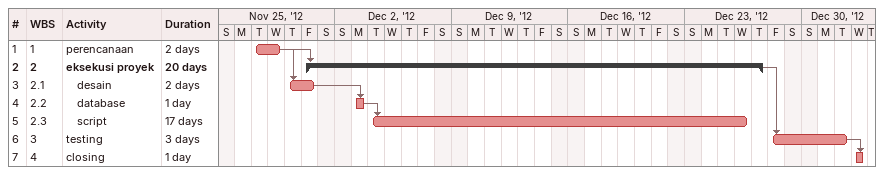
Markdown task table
| ID | WBS | Task | Duration | Start | Finish | Predecessors |
|---|---|---|---|---|---|---|
| 1 | 1 | perencanaan | 2d | 2012-11-27 | 2012-11-28 |  |
| 2 | 2 | **eksekusi proyek** | 20d | 2012-11-30 | 2012-12-27 | 1 |
| 3 | 2.1 | desain | 2d | 2012-11-29 | 2012-11-30 | 1 |
| 4 | 2.2 | database | 1d | 2012-12-03 | 2012-12-03 | 3 |
| 5 | 2.3 | script | 17d | 2012-12-04 | 2012-12-26 | 4 |
| 6 | 3 | testing | 3d | 2012-12-28 | 2013-01-01 | 2 |
| 7 | 4 | closing | 1d | 2013-01-02 | 2013-01-02 | 6 |
